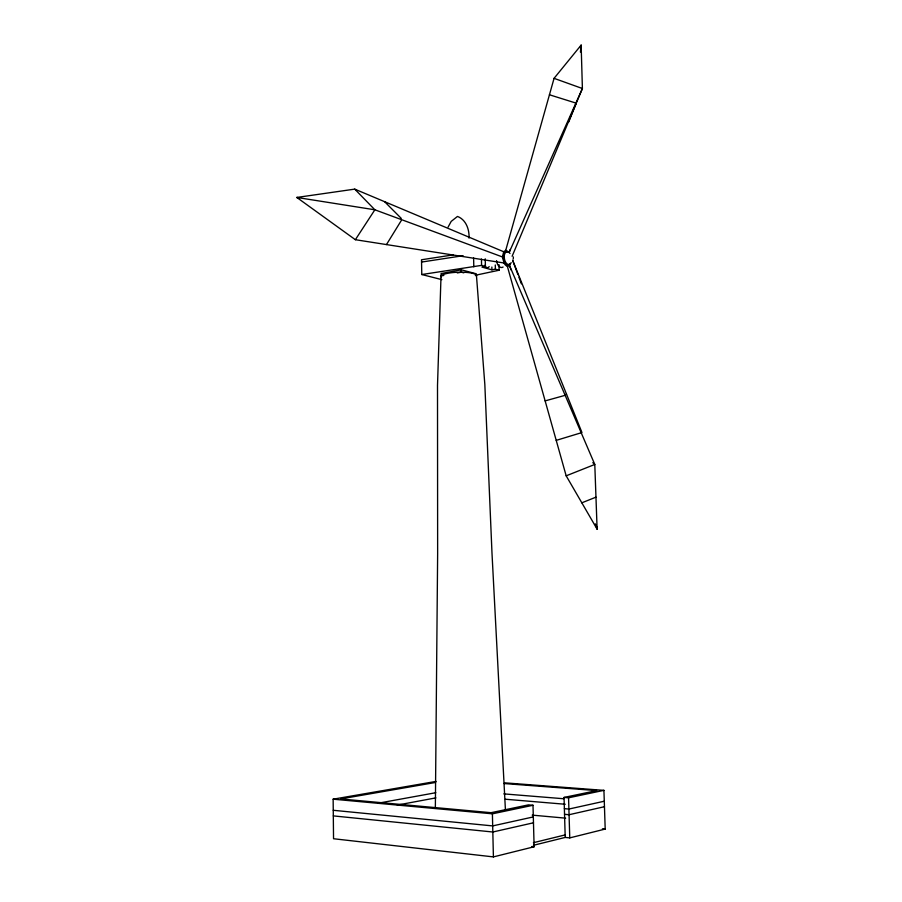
<?xml version="1.0" encoding="UTF-8"?>
<svg xmlns="http://www.w3.org/2000/svg" width="902" height="902" viewBox="0 0 902 902"><rect width="100%" height="100%" fill="white"/><g stroke="black" fill="none" stroke-linecap="round" stroke-linejoin="round"><path stroke-width="1.35" d="M435.362 807.053L437.639 553.76L437.504 385.436L441.101 273.543L461.26 269.788L476.279 273.802L476.335 276.181A17.769 3.8 -1.4 0 0 458.971 272.212A17.769 3.8 -1.4 0 0 441.157 276.914M580.426 52.079L581.147 45.1L554.065 78.339L505.74 250.305L503.699 251.748L502.47 256.957L503.981 262.978A8.118 4.499 79.9 0 0 507.341 266.237L566.174 475.828L597.113 529.158L594.79 464.451L509.641 265.842L510.194 263.474M513.261 259.032L513.373 256.901M505.74 250.305L509.28 252.143L510.205 249.493M580.245 47.705L581.147 45.1L582.399 88.52L512.111 256.281M448.114 227.056L451.18 221.407L457.483 216.435C466.086 219.682 469.468 229.57 469.029 238.105M568.666 122.063L576.062 103.662L575.566 102.952L549.442 94.778M509.28 252.143L582.399 88.52L554.065 78.339M386.473 244.577L401.21 220.652M503.699 251.748L354.734 189.127L296.803 197.448L355.365 239.706L374.871 209.794L502.47 256.957M566.512 394.14L564.393 395.538L545.135 400.894M581.824 502.82L595.963 497.16M566.174 475.828L594.79 464.451L592.806 462.636M556.218 440.368L581.959 432.554L512.607 260.171L517.94 274.636M436.106 781.403L333.142 799.183L333.537 838.736L493.405 856.9L534.119 846.764L533.003 805.272L528.414 804.877L491.071 812.691L340.606 798.947L435.61 782.451M533.477 845.287L565.216 837.428L569.76 837.89L605.197 829.062L603.923 790.355L504.443 782.823M533.409 842.693L565.148 834.914M475.331 275.279L499.11 270.228L498.975 264.636M533.477 822.793L492.83 832.005L333.312 815.893M604.453 806.704L569.072 814.72L564.539 814.326M533.319 816.919L492.684 825.905L333.255 810.289M604.284 801.224L568.891 809.049L564.37 808.654M565.216 837.428L564.043 797.436L596.752 790.592L504.083 783.545M333.142 799.183L492.402 813.818L533.003 805.272M564.043 797.436L568.564 797.796L603.923 790.355M453.368 254.86L421.516 259.765L421.786 274.524L481.589 265.38L485.411 266.44L485.231 258.806M397.297 805.08L435.903 797.875M485.411 266.44L481.95 267.082L491.928 269.822L495.378 269.191L499.11 270.228M441.157 275.922L443.84 275.426M457.28 272.945L461.317 272.19L463.82 272.855M377.927 803.254L435.801 792.711M507.341 266.237L509.641 265.842L510.96 269.822M421.561 262.065L463.121 255.706M503.846 793.884L563.694 798.744M505.368 799.228L565.25 804.257M532.191 815.126L565.655 818.159M602.401 828.803L605.197 829.062M531.819 846.516L534.119 846.764M355.365 239.706L503.981 262.978M421.786 274.524L441.89 279.654M299.453 198.215L296.803 197.448L374.871 209.794L354.734 189.127M384.613 201.687L401.266 218.397M518.921 277.252L521.379 283.826M595.343 523.859L597.113 529.158L596.684 526.418M496.528 260.599L497.442 264.196A8.095 4.521 79.9 0 0 503.102 267.037M476.436 275.189L484.836 384.5L491.973 552.779L505.436 810.21M568.564 797.796L569.76 837.89M495.277 264.985L495.378 269.191M491.861 267.026L491.928 269.822M481.442 258.998L481.589 265.38M492.402 813.818L493.405 856.9M473.606 257.927L473.809 266.834M461.26 269.788L461.317 272.19M511.197 262.662A6.585 3.642 79.9 0 1 506.011 262.832A6.585 3.642 79.9 0 1 504.793 253.62A6.585 3.642 79.9 0 1 509.991 253.485M509.72 263.891A6.585 3.642 79.9 0 1 503.598 259.269A6.585 3.642 79.9 0 1 507.262 252.008M487.768 267.59A5.547 3.134 79.8 0 1 484.611 265.323M489.177 266.597A5.547 3.134 79.8 0 1 488.534 267.263"/></g></svg>
